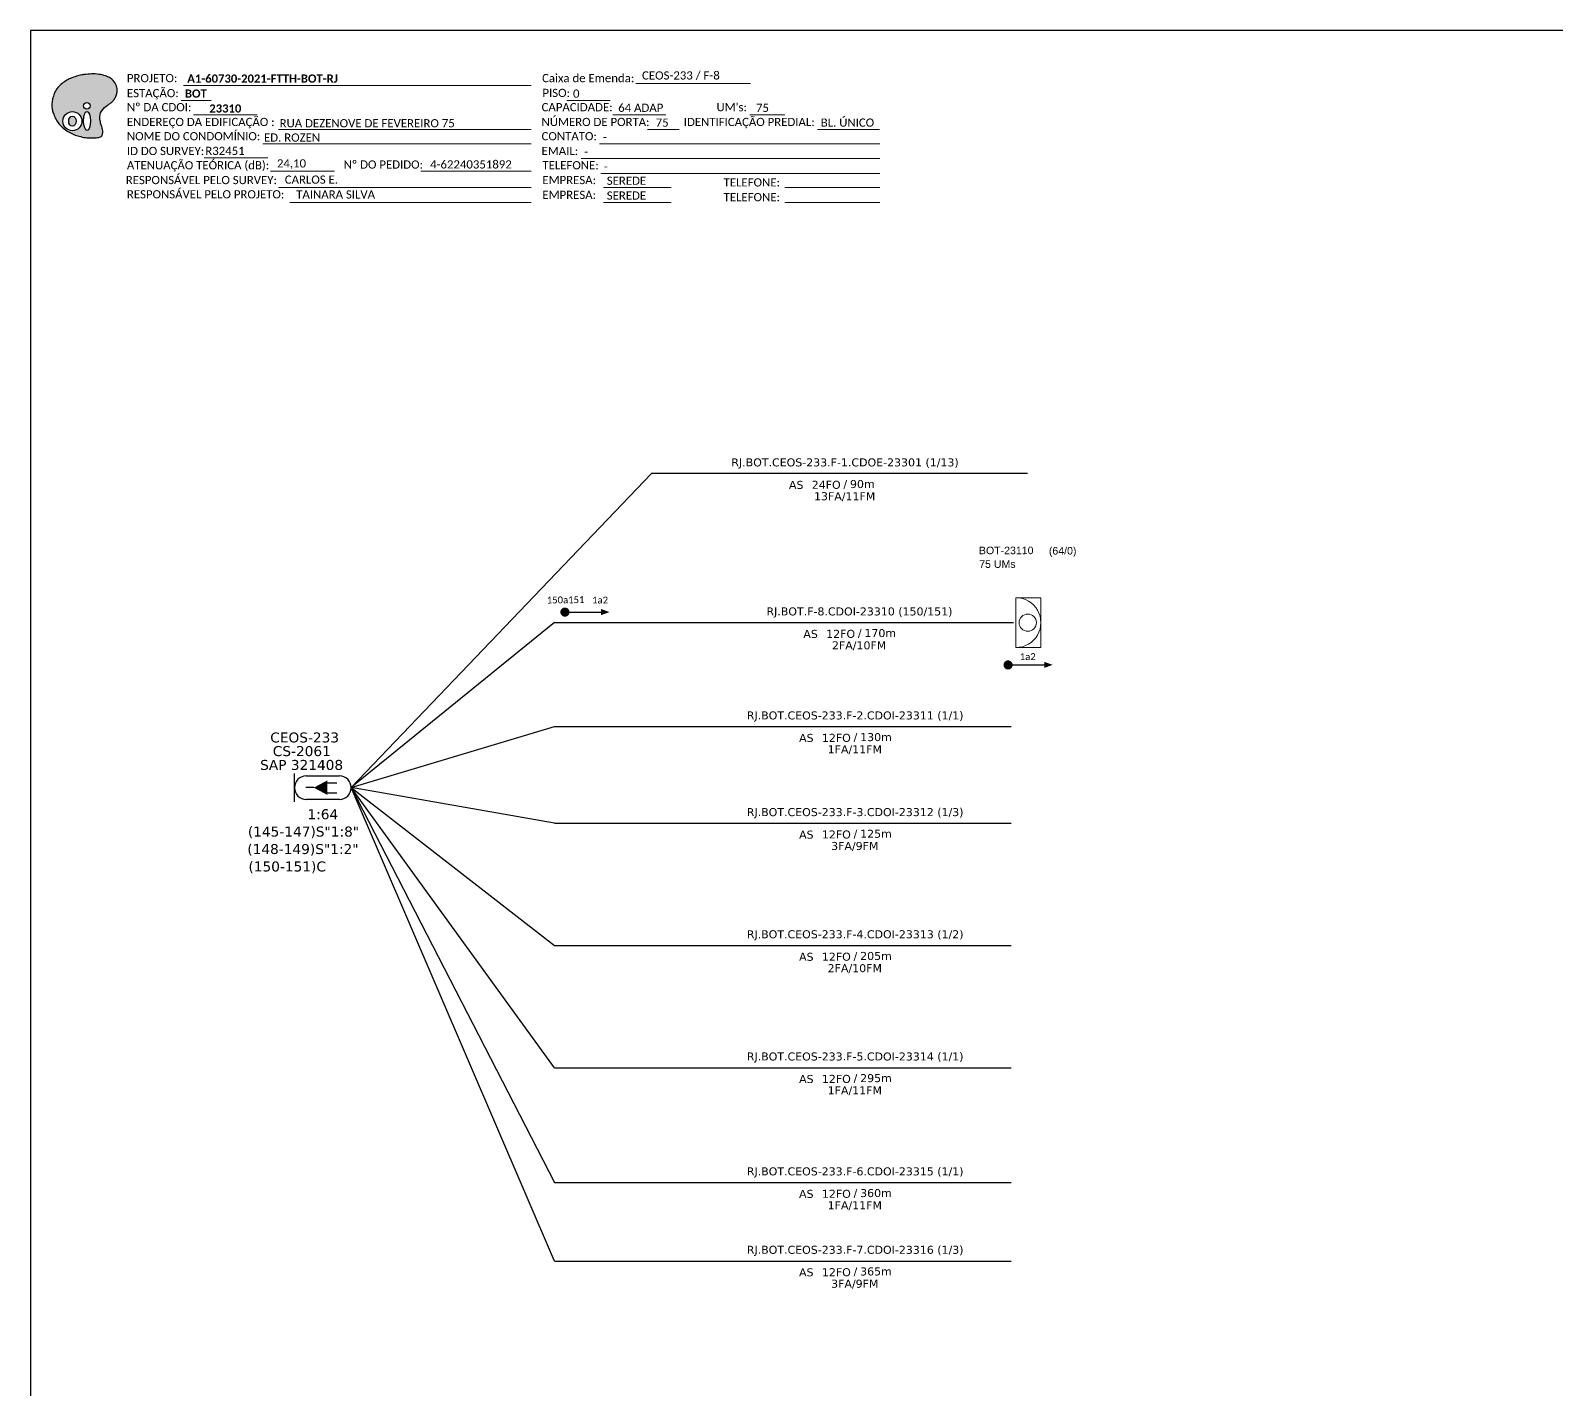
# Model space of a CAD drawing. Extents: x -89 to 749, y 705 to 1299.
# Drawn here: x -89.3 to 244.3, y 1002 to 1299 of the extents above; entities that cross this region are included whole.
import ezdxf
from ezdxf.enums import TextEntityAlignment as Align

# ---------------------------------------------------------------- set-up
doc = ezdxf.new("R2010")
doc.units = 0
doc.layers.add("20.0-LEGENDA DOS CDO'S", color=1, linetype='Continuous', lineweight=0)
doc.layers.add('40.1-ETIQUETAS', color=1, linetype='Continuous', lineweight=20)
for name, color, linetype in [('20.4-CEOS', 1, 'Continuous'), ('CAP a instalar', 1, 'Continuous'), ('SETA', 7, 'Continuous')]:
    doc.layers.add(name, color=color, linetype=linetype)
doc.styles.add('ARIAL', font='arial.ttf')
doc.styles.add('siredit', font='verdana.ttf')
doc.styles.get("Standard").update_dxf_attribs({"font": 'arial.ttf'})
doc.styles.add('WMF-Calibri0', font='CALIBRI.TTF')
doc.styles.add('WMF-Calibri1', font='CALIBRIB.TTF')
doc.linetypes.add('FENCELINE1', pattern='A,0.25,-0.1,[133,ltypeshp.shx,S=0.1,R=0,X=-0.1,Y=0],-0.1,1', length=1.45)

# ---------------------------------------------------------------- blocks, each defined once
blk = doc.blocks.new('OI')
h = blk.add_hatch(color=40)
edge = h.paths.add_edge_path()
edge.add_spline(control_points=[(4.35, -0.67), (3.92, -0.99), (3.26, -1.5), (2.81, -2.59), (2.9, -3.5), (3.06, -4.27), (3.31, -4.85), (3.37, -5.39), (3.4, -5.88), (3.2, -6.4), (2.54, -6.61), (1.65, -6.63), (0.55, -6.67), (-0.56, -6.42), (-1.61, -6.14), (-2.77, -5.61), (-3.92, -4.77), (-4.89, -3.7), (-5.34, -2.65), (-5.6, -1.94), (-5.85, -0.96), (-5.71, 0.47), (-5.1, 2.02), (-4.14, 3.02), (-3.3, 3.61), (-2.37, 4.16), (-1.36, 4.44), (-0.56, 4.7), (0.79, 4.85), (2.24, 4.97), (3.79, 4.57), (4.67, 4.21), (5.44, 3.65), (5.76, 2.99), (6.03, 2.21), (6.01, 1.46), (5.72, 0.64), (5.31, 0.08), (4.88, -0.38), (4.51, -0.55), (4.35, -0.67)], knot_values=[0, 0, 0, 0, 1.60434, 2.417191, 3.427595, 4.282808, 4.776746, 5.304182, 5.888771, 6.258406, 6.858137, 7.79129, 8.986195, 10.124242, 11.187857, 12.242908, 13.953784, 15.414161, 16.515391, 17.349188, 17.675853, 19.552021, 21.515531, 22.568638, 23.63245, 24.621084, 25.782718, 26.745347, 27.142653, 29.870543, 31.004649, 31.921532, 32.709589, 33.801391, 34.042471, 35.192333, 35.971461, 36.628871, 37.254359, 37.836911, 37.836911, 37.836911, 37.836911], degree=3, periodic=0)
h.paths.add_polyline_path([(1.13, -0.87, -1), (-0.04, -0.87, -1)], flags=16)
edge = h.paths.add_edge_path(flags=16)
edge.add_ellipse((0.56, -3.59), major_axis=(-0.02, 1.71), ratio=0.361305, start_angle=0, end_angle=360)
h.paths.add_polyline_path([(-0.36, -3.62, -1), (-3.8, -3.62, -1)], flags=16)
edge = h.paths.add_edge_path(flags=0)
edge.add_ellipse((-2.08, -3.62), major_axis=(0, 0.885), ratio=0.758294, start_angle=0, end_angle=360)
at = {"color": 40}
for centre, radius in [((-2.08, -3.62), 1.72), ((0.54, -0.87), 0.587)]:
    blk.add_circle(centre, radius, dxfattribs=at)
blk.add_ellipse((-2.08, -3.62), major_axis=(0, 0.885), ratio=0.758294, start_param=-3.141592653589792, end_param=3.141592653589792, dxfattribs=at)
blk.add_ellipse((0.56, -3.59), major_axis=(-0.02, 1.71), ratio=0.361305, dxfattribs=at)
at = {"color": 40, "start_tangent": (-0.800898, -0.598801), "end_tangent": (-0.800898, -0.598801)}
blk.add_spline([(4.35, -0.67), (3.2, -1.78), (2.9, -2.54), (2.92, -3.55), (3.12, -4.38), (3.28, -4.85), (3.37, -5.37), (3.35, -5.95), (3.2, -6.29), (2.66, -6.55), (1.73, -6.63), (0.54, -6.62), (-0.58, -6.41), (-1.6, -6.11), (-2.56, -5.67), (-3.95, -4.67), (-4.89, -3.56), (-5.37, -2.56), (-5.64, -1.78), (-5.72, -1.46), (-5.63, 0.42), (-4.84, 2.22), (-4.13, 2.99), (-3.27, 3.62), (-2.4, 4.09), (-1.3, 4.47), (-0.37, 4.72), (0.02, 4.77), (2.75, 4.8), (3.85, 4.53), (4.69, 4.16), (5.31, 3.68), (5.85, 2.73), (5.93, 2.5), (5.94, 1.35), (5.67, 0.62), (5.29, 0.08), (4.84, -0.36), (4.35, -0.67)], degree=3, dxfattribs=at)
blk = doc.blocks.new('CARIMBO')
at = {"color": 7, "lineweight": 0}
for points in [[(134.48, -16.3), (159.61, -16.3)], [(35.66, -16.79), (111.64, -16.79)], [(35.15, -20.06), (41.7, -20.06)], [(37.81, -23.14), (51.75, -23.14)], [(119.43, -20.02), (128.92, -20.02)], [(129.48, -23.14), (141.1, -23.14)], [(159.42, -23.14), (167.09, -23.14)], [(56.38, -26.37), (111.64, -26.37)], [(137.07, -26.37), (144.01, -26.37)], [(174.24, -26.37), (187.8, -26.37)], [(52.97, -29.48), (111.64, -29.48)], [(126.6, -29.48), (187.83, -29.48)], [(40.13, -32.55), (54.07, -32.55)], [(122.56, -32.72), (187.83, -32.72)], [(54.67, -35.52), (68.61, -35.52)], [(126.84, -35.96), (187.83, -35.96)], [(56.38, -39.07), (111.64, -39.07)], [(127.45, -39.07), (142.25, -39.07)], [(167.06, -39.07), (187.83, -39.07)], [(58.87, -42.31), (111.64, -42.31)], [(127.45, -42.31), (142.25, -42.31)], [(167.06, -42.31), (187.83, -42.31)]]:
    blk.add_lwpolyline(points, dxfattribs=at)
at = {"color": 7, "xscale": 1.213923925163967, "yscale": 1.213923925163967, "zscale": 1.213923925163967, "rotation": 0.1532896023949059}
blk.add_blockref('OI', (13.86, -20.16), dxfattribs=at)
at = {"color": 7, "lineweight": 0, "style": 'WMF-Calibri0'}
for s, height, p in [('PROJETO:', 1.793, (23.26, -16.04)), ('Caixa de Emenda:', 1.7927, (114.02, -16.04)), ('ESTAÇÃO:', 1.793, (23.26, -19.32)), ('PISO:', 1.793, (114.09, -19.28)), ('Nº DA CDOI:', 1.7927, (23.26, -22.39)), ('CAPACIDADE:', 1.7927, (113.91, -22.39)), ('NÚMERO DE PORTA:', 1.7927, (113.91, -25.63)), ("UM's:", 1.793, (152.15, -22.39)), ('ENDEREÇO DA EDIFICAÇÃO :', 1.7927, (23.26, -25.63)), ('NOME DO CONDOMÍNIO:', 1.7927, (23.26, -28.74)), ('IDENTIFICAÇÃO PREDIAL:', 1.7927, (144.99, -25.63)), ('CONTATO:', 1.793, (113.91, -28.74)), ('ATENUAÇÃO TEÓRICA (dB):', 1.7927, (23.26, -35.09)), ('ID DO SURVEY:', 1.7927, (23.26, -31.97)), ('EMAIL:', 1.793, (113.91, -31.97)), ('TELEFONE:', 1.793, (114.09, -35.09)), ('RESPONSÁVEL PELO SURVEY:', 1.7927, (23.02, -38.32)), ('EMPRESA:', 1.793, (114.09, -38.32)), ('RESPONSÁVEL PELO PROJETO:', 1.7927, (23.26, -41.44)), ('EMPRESA:', 1.793, (114.09, -41.56)), ('TELEFONE:', 1.793, (153.7, -38.83)), ('TELEFONE:', 1.793, (153.7, -42.06))]:
    blk.add_text(s, height=height, dxfattribs=at).set_placement(p)
at = {"color": 7, "lineweight": 0, "flags": 8}
for tag, p, style in [('PROJ', (36.46, -16.13), 'WMF-Calibri1'), ('CEOS-XX', (135.87, -15.46), 'WMF-Calibri0'), ('EST', (35.94, -19.41), 'WMF-Calibri1'), ('PISO_PTR', (120.78, -19.42), 'WMF-Calibri0'), ('CAPAC.', (130.66, -22.52), 'WMF-Calibri0'), ("UC'S", (160.78, -22.54), 'WMF-Calibri0'), ('LOGRADOURO', (56.65, -25.91), 'WMF-Calibri0'), ('N°', (138.85, -25.77), 'WMF-Calibri0'), ('N°PREDIO', (174.94, -25.77), 'WMF-Calibri0'), ('NOME_DO_COND.', (53.23, -29.02), 'WMF-Calibri0'), ('NOME_DO_CONTATO', (127.3, -28.89), 'WMF-Calibri0'), ('_ID_', (40.39, -31.94), 'WMF-Calibri0'), ('O_POTEN', (56.06, -34.68), 'WMF-Calibri0'), ('EMAIL', (123.26, -32.12), 'WMF-Calibri0'), ('RES_SURVEY', (57.78, -38.23), 'WMF-Calibri0'), ('TELEFONE', (127.55, -35.36), 'WMF-Calibri0'), ('EMP_RESP_SURVEY', (128.16, -38.47), 'WMF-Calibri0'), ('CONT_RESP_SURVEY', (167.76, -38.47), 'WMF-Calibri0'), ('RES_PROJ', (60.27, -41.47), 'WMF-Calibri0'), ('EMP_RESP_PROJ', (128.16, -41.71), 'WMF-Calibri0'), ('CONT_RESP_PROJ', (167.76, -41.71), 'WMF-Calibri0')]:
    blk.add_attdef(tag, p, '', height=1.79, dxfattribs=dict(at, style=style))
at = {"color": 7, "lineweight": 0, "style": 'WMF-Calibri1', "flags": 8}
blk.add_attdef("N° CDO'S", text='', height=1.79, dxfattribs=at).set_placement((44.78, -22.68), align=Align.CENTER)
blk = doc.blocks.new('ETIQUETA_RS5F')
at = {"layer": '40.1-ETIQUETAS', "color": 0, "style": 'siredit'}
blk.add_text('/', height=1.5, dxfattribs=at).set_placement((1.58, -1.95), align=Align.MIDDLE_RIGHT)
for tag, p in [('ETIQUETA_R_SECUNDARIA', (1.21, 2.1)), ('ETIQUETA_R_PRIMARIA', (1.21, 4.1)), ('F_ATIVAS/F_MORTAS', (1.14, -4.24))]:
    blk.add_attdef(tag, text='', height=1.5, dxfattribs=at).set_placement(p, align=Align.MIDDLE_CENTER)
for tag, p in [('TIPO_CABO', (-6.58, -2.12)), ('CAP_CABO', (0.4, -2.09))]:
    blk.add_attdef(tag, text='', height=1.5, dxfattribs=at).set_placement(p, align=Align.MIDDLE_RIGHT)
blk.add_attdef('METROS', text='', height=1.5, dxfattribs=at).set_placement((2.14, -1.95), align=Align.MIDDLE_LEFT)
for tag, p in [('FUSÃO_1', (0.85, -8.39)), ('FUSÃO_2', (0.85, -10.6)), ('FUSÃO_3', (0.85, -12.93)), ('FUSÃO_4', (0.85, -15.14)), ('FUSÃO_5', (0.85, -17.16))]:
    blk.add_attdef(tag, text='', height=1.5, dxfattribs=at).set_placement(p, align=Align.CENTER)
blk = doc.blocks.new('CDOE-TEXTO PADRÃO')
at = {"layer": "20.0-LEGENDA DOS CDO'S", "color": 0, "style": 'ARIAL'}
for tag, p in [('CDO_N', (0.49, 7.39)), ('CORDOALHA', (0.5, 4.33)), ('SAP', (0.51, 1.67)), ('SPLITER_1', (0.59, -0.91)), ('SPLITER_2', (0.6, -3.55)), ('(XX-XX_F)S', (0.54, -8.29)), ('(XX-XX_L)S', (0.55, -10.83)), ('UMS', (0.55, -13.15))]:
    blk.add_attdef(tag, p, '', height=1.7, rotation=0.118, dxfattribs=at)
blk.add_attdef('FIBRAS_UTILIZADAS', text='', height=1.7, rotation=0.118, dxfattribs=at).set_placement((19.77, 7.43), align=Align.CENTER)

msp = doc.modelspace()

# ---------------------------------------------------------------- linework, layer by layer
msp.add_lwpolyline([(-89.32, 705.02), (749.25, 705.02), (749.25, 1299.02), (-89.32, 1299.02), (-89.32, 705.02)])
at = {"color": 7, "lineweight": 0}
msp.add_lwpolyline([(-4.01, 1268.26), (20.14, 1268.26)], dxfattribs=at)
at = {"const_width": 1}
for points in [[(27.01, 1171.91, 1), (28.01, 1171.91, 1)], [(123.88, 1160.37, 1), (124.88, 1160.37, 1)]]:
    msp.add_lwpolyline(points, format="xyb", close=True, dxfattribs=at)
at = {"layer": '20.4-CEOS', "color": 5}
for p, q in [((-29.03, 1136.13), (-21.81, 1136.13)), ((-21.81, 1130.98), (-29.03, 1130.98))]:
    msp.add_line(p, q, dxfattribs=at)
for points in [[(-31.61, 1130.45), (-31.61, 1136.66)], [(-24.56, 1134.58), (-22.37, 1134.58)], [(-27.41, 1133.55), (-29.15, 1133.55)], [(-24.56, 1132.43), (-22.37, 1132.43)]]:
    msp.add_lwpolyline(points, dxfattribs=at)
msp.add_lwpolyline([(-27.41, 1133.55, 0, 3.18, 0), (-24.43, 1133.55, 3.18, 3.18, 0)], format="xyseb", dxfattribs=at)
for centre, start, end in [((-29.03, 1133.55), 90, 270), ((-21.81, 1133.55), 270, 90)]:
    msp.add_arc(centre, 2.58, start, end, dxfattribs=at)
at = {"layer": '40.1-ETIQUETAS'}
msp.add_lwpolyline([(126.1, 1175.06), (131.54, 1175.06), (131.54, 1164.16), (126.1, 1164.16)], close=True, dxfattribs=at)
for centre, major_axis, start_param, end_param in [((126.1, 1169.62), (-3.85, 3.85), 2.356194, 5.497787), ((128.68, 1169.62), (1.33, 1.33), 3.926991, 10.210176)]:
    msp.add_ellipse(centre, major_axis=major_axis, ratio=1, start_param=start_param, end_param=end_param, dxfattribs=at)
at = {"layer": 'CAP a instalar', "color": 7, "linetype": 'FENCELINE1', "ltscale": 7}
for points in [[(-19.23, 1133.55), (46.45, 1202.21)], [(128.64, 1202.21), (46.45, 1202.21)]]:
    msp.add_lwpolyline(points, dxfattribs=at)
at = {"layer": 'CAP a instalar', "color": 1, "linetype": 'FENCELINE1', "ltscale": 7}
for points in [[(25.25, 1169.62), (-19.23, 1133.55)], [(25.25, 1169.62), (125.59, 1169.62)]]:
    msp.add_lwpolyline(points, dxfattribs=at)
at = {"layer": 'CAP a instalar', "color": 251, "linetype": 'FENCELINE1', "ltscale": 7, "true_color": 0x636466}
for points in [[(25.25, 1125.76), (-19.23, 1133.55), (25.25, 1146.89)], [(25.25, 1146.89), (125.05, 1146.89)], [(25.25, 1030.1), (-19.23, 1133.55), (25.25, 1047.24)], [(25.25, 1072.35), (-19.23, 1133.55), (25.25, 1099.05)], [(25.25, 1125.76), (125.05, 1125.76)], [(25.25, 1099.05), (125.05, 1099.05)], [(25.25, 1072.35), (125.05, 1072.35)], [(25.25, 1047.24), (125.05, 1047.24)], [(25.25, 1030.1), (125.05, 1030.1)]]:
    msp.add_lwpolyline(points, dxfattribs=at)
at = {"layer": 'SETA'}
for points in [[(27.88, 1171.91), (35.74, 1171.91)], [(124.38, 1160.37), (132.98, 1160.37)]]:
    msp.add_lwpolyline(points, dxfattribs=at)
for points in [[(35.42, 1172.59), (37.25, 1171.92), (35.42, 1171.26)], [(132.29, 1161.05), (134.12, 1160.39), (132.29, 1159.72)]]:
    msp.add_solid(points, dxfattribs=at)

# ---------------------------------------------------------------- block references
ref = msp.add_blockref('CARIMBO', (-91.51, 1303.77))
ref.add_attrib('PROJ', 'A1-60730-2021-FTTH-BOT-RJ', (-55.05, 1287.63), dxfattribs={"color": 7, "lineweight": 0, "height": 1.7927, "style": 'WMF-Calibri1'})
ref.add_attrib('EST', 'BOT', (-55.57, 1284.35), dxfattribs={"color": 7, "lineweight": 0, "height": 1.793, "style": 'WMF-Calibri1'})
ref.add_attrib("N° CDO'S", '23310', dxfattribs={"color": 7, "lineweight": 0, "height": 1.793, "style": 'WMF-Calibri1'}).set_placement((-46.73, 1281.09), align=Align.CENTER)
ref.add_attrib('LOGRADOURO', 'RUA DEZENOVE DE FEVEREIRO 75', (-34.86, 1277.86), dxfattribs={"color": 7, "lineweight": 0, "height": 1.7927, "style": 'WMF-Calibri0'})
ref.add_attrib('NOME_DO_COND.', 'ED. ROZEN', (-38.28, 1274.74), dxfattribs={"color": 7, "lineweight": 0, "height": 1.793, "style": 'WMF-Calibri0'})
ref.add_attrib('_ID_', 'R32451', (-51.11, 1271.83), dxfattribs={"color": 7, "lineweight": 0, "height": 1.793, "style": 'WMF-Calibri0'})
ref.add_attrib('O_POTEN', '24,10', (-35.45, 1269.09), dxfattribs={"color": 7, "lineweight": 0, "height": 1.793, "style": 'WMF-Calibri0'})
ref.add_attrib('RES_SURVEY', 'CARLOS E.', (-33.73, 1265.54), dxfattribs={"color": 7, "lineweight": 0, "height": 1.793, "style": 'WMF-Calibri0'})
ref.add_attrib('RES_PROJ', 'TAINARA SILVA', (-31.24, 1262.3), dxfattribs={"color": 7, "lineweight": 0, "height": 1.7927, "style": 'WMF-Calibri0'})
ref.add_attrib('CEOS-XX', 'CEOS-233 / F-8', (44.36, 1288.31), dxfattribs={"color": 7, "lineweight": 0, "height": 1.7927, "style": 'WMF-Calibri0'})
ref.add_attrib('CAPAC.', '64 ADAP', (39.15, 1281.25), dxfattribs={"color": 7, "lineweight": 0, "height": 1.793, "style": 'WMF-Calibri0'})
ref.add_attrib("UC'S", '75', (69.27, 1281.23), dxfattribs={"color": 7, "lineweight": 0, "height": 1.793, "style": 'WMF-Calibri0'})
ref.add_attrib('PISO_PTR', '0', (29.28, 1284.34), dxfattribs={"color": 7, "lineweight": 0, "height": 1.79, "style": 'WMF-Calibri0'})
ref.add_attrib('N°', '75', (47.34, 1278), dxfattribs={"color": 7, "lineweight": 0, "height": 1.793, "style": 'WMF-Calibri0'})
ref.add_attrib('N°PREDIO', 'BL. ÚNICO', (83.43, 1278), dxfattribs={"color": 7, "lineweight": 0, "height": 1.793, "style": 'WMF-Calibri0'})
ref.add_attrib('NOME_DO_CONTATO', '-', (35.79, 1274.88), dxfattribs={"color": 7, "lineweight": 0, "height": 1.79, "style": 'WMF-Calibri0'})
ref.add_attrib('EMAIL', '-', (31.75, 1271.65), dxfattribs={"color": 7, "lineweight": 0, "height": 1.79, "style": 'WMF-Calibri0'})
ref.add_attrib('TELEFONE', '-', (36.04, 1268.41), dxfattribs={"color": 7, "lineweight": 0, "height": 1.79, "style": 'WMF-Calibri0'})
ref.add_attrib('EMP_RESP_SURVEY', 'SEREDE', (36.65, 1265.3), dxfattribs={"color": 7, "lineweight": 0, "height": 1.793, "style": 'WMF-Calibri0'})
ref.add_attrib('EMP_RESP_PROJ', 'SEREDE', (36.65, 1262.06), dxfattribs={"color": 7, "lineweight": 0, "height": 1.793, "style": 'WMF-Calibri0'})
at = {"layer": '40.1-ETIQUETAS', "color": 7}
ref = msp.add_blockref('ETIQUETA_RS5F', (87.35, 1202.19), dxfattribs=dict(at, xscale=1.16639998499977, yscale=1.16639998499977, zscale=1.16639998499977))
ref.add_attrib('ETIQUETA_R_SECUNDARIA', 'RJ.BOT.CEOS-233.F-1.CDOE-23301 (1/13)', dxfattribs={"color": 0, "height": 1.7496, "style": 'siredit'}).set_placement((88.73, 1204.64), align=Align.MIDDLE_CENTER)
ref.add_attrib('TIPO_CABO', 'AS', dxfattribs={"color": 0, "height": 1.75, "style": 'siredit'}).set_placement((79.64, 1199.72), align=Align.MIDDLE_RIGHT)
ref.add_attrib('CAP_CABO', '24FO', dxfattribs={"color": 0, "height": 1.75, "style": 'siredit'}).set_placement((87.78, 1199.75), align=Align.MIDDLE_RIGHT)
ref.add_attrib('METROS', '90m', dxfattribs={"color": 0, "height": 1.75, "style": 'siredit'}).set_placement((89.82, 1199.91), align=Align.MIDDLE_LEFT)
ref.add_attrib('F_ATIVAS/F_MORTAS', '13FA/11FM', dxfattribs={"color": 0, "height": 1.75, "style": 'siredit'}).set_placement((88.65, 1197.24), align=Align.MIDDLE_CENTER)
at = {"layer": '40.1-ETIQUETAS'}
ref = msp.add_blockref('CDOE-TEXTO PADRÃO', (125.1, 1173.5), dxfattribs=dict(at, xscale=0.9720000028610228, yscale=0.9720000028610228, zscale=0.9720000028610228))
ref.add_attrib('CDO_N', 'BOT-23110', (118.01, 1184.56), dxfattribs={"layer": "20.0-LEGENDA DOS CDO'S", "color": 0, "height": 1.652, "rotation": 0.118, "style": 'ARIAL'})
ref.add_attrib('CORDOALHA', '75 UMs', (118.07, 1181.58), dxfattribs={"layer": "20.0-LEGENDA DOS CDO'S", "color": 0, "height": 1.652, "rotation": 0.118, "style": 'ARIAL'})
ref.add_attrib('FIBRAS_UTILIZADAS', '       (64/0)', dxfattribs={"layer": "20.0-LEGENDA DOS CDO'S", "color": 0, "height": 1.6523, "rotation": 0.118, "style": 'ARIAL'}).set_placement((134.07, 1184.49), align=Align.CENTER)
at = {"layer": 'CAP a instalar', "color": 1, "linetype": 'FENCELINE1', "ltscale": 7}
ref = msp.add_blockref('ETIQUETA_RS5F', (90.51, 1169.61), dxfattribs=dict(at, xscale=1.16639998499977, yscale=1.16639998499977, zscale=1.16639998499977))
ref.add_attrib('ETIQUETA_R_SECUNDARIA', 'RJ.BOT.F-8.CDOI-23310 (150/151)', dxfattribs={"layer": '40.1-ETIQUETAS', "color": 0, "height": 1.7496, "style": 'siredit'}).set_placement((91.89, 1172.07), align=Align.MIDDLE_CENTER)
ref.add_attrib('TIPO_CABO', 'AS', dxfattribs={"layer": '40.1-ETIQUETAS', "color": 0, "height": 1.75, "style": 'siredit'}).set_placement((82.79, 1167.15), align=Align.MIDDLE_RIGHT)
ref.add_attrib('CAP_CABO', '12FO', dxfattribs={"layer": '40.1-ETIQUETAS', "color": 0, "height": 1.75, "style": 'siredit'}).set_placement((90.94, 1167.17), align=Align.MIDDLE_RIGHT)
ref.add_attrib('METROS', '170m', dxfattribs={"layer": '40.1-ETIQUETAS', "color": 0, "height": 1.75, "style": 'siredit'}).set_placement((92.97, 1167.34), align=Align.MIDDLE_LEFT)
ref.add_attrib('F_ATIVAS/F_MORTAS', '2FA/10FM', dxfattribs={"layer": '40.1-ETIQUETAS', "color": 0, "height": 1.75, "style": 'siredit'}).set_placement((91.81, 1164.66), align=Align.MIDDLE_CENTER)
at = {"layer": 'CAP a instalar', "color": 252, "linetype": 'FENCELINE1', "ltscale": 5, "true_color": 0x939598}
ref = msp.add_blockref('ETIQUETA_RS5F', (89.57, 1146.88), dxfattribs=dict(at, xscale=1.16639998499977, yscale=1.16639998499977, zscale=1.16639998499977))
ref.add_attrib('ETIQUETA_R_SECUNDARIA', 'RJ.BOT.CEOS-233.F-2.CDOI-23311 (1/1)', dxfattribs={"layer": '40.1-ETIQUETAS', "color": 0, "height": 1.7496, "style": 'siredit'}).set_placement((90.95, 1149.34), align=Align.MIDDLE_CENTER)
ref.add_attrib('TIPO_CABO', 'AS', dxfattribs={"layer": '40.1-ETIQUETAS', "color": 0, "height": 1.75, "style": 'siredit'}).set_placement((81.86, 1144.42), align=Align.MIDDLE_RIGHT)
ref.add_attrib('CAP_CABO', '12FO', dxfattribs={"layer": '40.1-ETIQUETAS', "color": 0, "height": 1.75, "style": 'siredit'}).set_placement((90, 1144.44), align=Align.MIDDLE_RIGHT)
ref.add_attrib('METROS', '130m', dxfattribs={"layer": '40.1-ETIQUETAS', "color": 0, "height": 1.75, "style": 'siredit'}).set_placement((92.04, 1144.6), align=Align.MIDDLE_LEFT)
ref.add_attrib('F_ATIVAS/F_MORTAS', '1FA/11FM', dxfattribs={"layer": '40.1-ETIQUETAS', "color": 0, "height": 1.75, "style": 'siredit'}).set_placement((90.87, 1141.93), align=Align.MIDDLE_CENTER)
ref = msp.add_blockref('ETIQUETA_RS5F', (89.57, 1125.76), dxfattribs=dict(at, xscale=1.16639998499977, yscale=1.16639998499977, zscale=1.16639998499977))
ref.add_attrib('ETIQUETA_R_SECUNDARIA', 'RJ.BOT.CEOS-233.F-3.CDOI-23312 (1/3)', dxfattribs={"layer": '40.1-ETIQUETAS', "color": 0, "height": 1.7496, "style": 'siredit'}).set_placement((90.95, 1128.21), align=Align.MIDDLE_CENTER)
ref.add_attrib('TIPO_CABO', 'AS', dxfattribs={"layer": '40.1-ETIQUETAS', "color": 0, "height": 1.75, "style": 'siredit'}).set_placement((81.86, 1123.29), align=Align.MIDDLE_RIGHT)
ref.add_attrib('CAP_CABO', '12FO', dxfattribs={"layer": '40.1-ETIQUETAS', "color": 0, "height": 1.75, "style": 'siredit'}).set_placement((90, 1123.32), align=Align.MIDDLE_RIGHT)
ref.add_attrib('METROS', '125m', dxfattribs={"layer": '40.1-ETIQUETAS', "color": 0, "height": 1.75, "style": 'siredit'}).set_placement((92.04, 1123.48), align=Align.MIDDLE_LEFT)
ref.add_attrib('F_ATIVAS/F_MORTAS', '3FA/9FM', dxfattribs={"layer": '40.1-ETIQUETAS', "color": 0, "height": 1.75, "style": 'siredit'}).set_placement((90.87, 1120.81), align=Align.MIDDLE_CENTER)
ref = msp.add_blockref('ETIQUETA_RS5F', (89.57, 1099.05), dxfattribs=dict(at, xscale=1.16639998499977, yscale=1.16639998499977, zscale=1.16639998499977))
ref.add_attrib('ETIQUETA_R_SECUNDARIA', 'RJ.BOT.CEOS-233.F-4.CDOI-23313 (1/2)', dxfattribs={"layer": '40.1-ETIQUETAS', "color": 0, "height": 1.7496, "style": 'siredit'}).set_placement((90.95, 1101.51), align=Align.MIDDLE_CENTER)
ref.add_attrib('TIPO_CABO', 'AS', dxfattribs={"layer": '40.1-ETIQUETAS', "color": 0, "height": 1.75, "style": 'siredit'}).set_placement((81.86, 1096.59), align=Align.MIDDLE_RIGHT)
ref.add_attrib('CAP_CABO', '12FO', dxfattribs={"layer": '40.1-ETIQUETAS', "color": 0, "height": 1.75, "style": 'siredit'}).set_placement((90, 1096.61), align=Align.MIDDLE_RIGHT)
ref.add_attrib('METROS', '205m', dxfattribs={"layer": '40.1-ETIQUETAS', "color": 0, "height": 1.75, "style": 'siredit'}).set_placement((92.04, 1096.77), align=Align.MIDDLE_LEFT)
ref.add_attrib('F_ATIVAS/F_MORTAS', '2FA/10FM', dxfattribs={"layer": '40.1-ETIQUETAS', "color": 0, "height": 1.75, "style": 'siredit'}).set_placement((90.87, 1094.1), align=Align.MIDDLE_CENTER)
ref = msp.add_blockref('ETIQUETA_RS5F', (89.57, 1072.35), dxfattribs=dict(at, xscale=1.16639998499977, yscale=1.16639998499977, zscale=1.16639998499977))
ref.add_attrib('ETIQUETA_R_SECUNDARIA', 'RJ.BOT.CEOS-233.F-5.CDOI-23314 (1/1)', dxfattribs={"layer": '40.1-ETIQUETAS', "color": 0, "height": 1.7496, "style": 'siredit'}).set_placement((90.95, 1074.8), align=Align.MIDDLE_CENTER)
ref.add_attrib('TIPO_CABO', 'AS', dxfattribs={"layer": '40.1-ETIQUETAS', "color": 0, "height": 1.75, "style": 'siredit'}).set_placement((81.86, 1069.88), align=Align.MIDDLE_RIGHT)
ref.add_attrib('CAP_CABO', '12FO', dxfattribs={"layer": '40.1-ETIQUETAS', "color": 0, "height": 1.75, "style": 'siredit'}).set_placement((90, 1069.9), align=Align.MIDDLE_RIGHT)
ref.add_attrib('METROS', '295m', dxfattribs={"layer": '40.1-ETIQUETAS', "color": 0, "height": 1.75, "style": 'siredit'}).set_placement((92.04, 1070.07), align=Align.MIDDLE_LEFT)
ref.add_attrib('F_ATIVAS/F_MORTAS', '1FA/11FM', dxfattribs={"layer": '40.1-ETIQUETAS', "color": 0, "height": 1.75, "style": 'siredit'}).set_placement((90.87, 1067.39), align=Align.MIDDLE_CENTER)
ref = msp.add_blockref('ETIQUETA_RS5F', (89.57, 1047.23), dxfattribs=dict(at, xscale=1.16639998499977, yscale=1.16639998499977, zscale=1.16639998499977))
ref.add_attrib('ETIQUETA_R_SECUNDARIA', 'RJ.BOT.CEOS-233.F-6.CDOI-23315 (1/1)', dxfattribs={"layer": '40.1-ETIQUETAS', "color": 0, "height": 1.7496, "style": 'siredit'}).set_placement((90.95, 1049.69), align=Align.MIDDLE_CENTER)
ref.add_attrib('TIPO_CABO', 'AS', dxfattribs={"layer": '40.1-ETIQUETAS', "color": 0, "height": 1.75, "style": 'siredit'}).set_placement((81.85, 1044.77), align=Align.MIDDLE_RIGHT)
ref.add_attrib('CAP_CABO', '12FO', dxfattribs={"layer": '40.1-ETIQUETAS', "color": 0, "height": 1.75, "style": 'siredit'}).set_placement((90, 1044.79), align=Align.MIDDLE_RIGHT)
ref.add_attrib('METROS', '360m', dxfattribs={"layer": '40.1-ETIQUETAS', "color": 0, "height": 1.75, "style": 'siredit'}).set_placement((92.03, 1044.95), align=Align.MIDDLE_LEFT)
ref.add_attrib('F_ATIVAS/F_MORTAS', '1FA/11FM', dxfattribs={"layer": '40.1-ETIQUETAS', "color": 0, "height": 1.75, "style": 'siredit'}).set_placement((90.87, 1042.28), align=Align.MIDDLE_CENTER)
ref = msp.add_blockref('ETIQUETA_RS5F', (89.57, 1030.1), dxfattribs=dict(at, xscale=1.16639998499977, yscale=1.16639998499977, zscale=1.16639998499977))
ref.add_attrib('ETIQUETA_R_SECUNDARIA', 'RJ.BOT.CEOS-233.F-7.CDOI-23316 (1/3)', dxfattribs={"layer": '40.1-ETIQUETAS', "color": 0, "height": 1.7496, "style": 'siredit'}).set_placement((90.95, 1032.55), align=Align.MIDDLE_CENTER)
ref.add_attrib('TIPO_CABO', 'AS', dxfattribs={"layer": '40.1-ETIQUETAS', "color": 0, "height": 1.75, "style": 'siredit'}).set_placement((81.85, 1027.63), align=Align.MIDDLE_RIGHT)
ref.add_attrib('CAP_CABO', '12FO', dxfattribs={"layer": '40.1-ETIQUETAS', "color": 0, "height": 1.75, "style": 'siredit'}).set_placement((90, 1027.65), align=Align.MIDDLE_RIGHT)
ref.add_attrib('METROS', '365m', dxfattribs={"layer": '40.1-ETIQUETAS', "color": 0, "height": 1.75, "style": 'siredit'}).set_placement((92.03, 1027.82), align=Align.MIDDLE_LEFT)
ref.add_attrib('F_ATIVAS/F_MORTAS', '3FA/9FM', dxfattribs={"layer": '40.1-ETIQUETAS', "color": 0, "height": 1.75, "style": 'siredit'}).set_placement((90.87, 1025.14), align=Align.MIDDLE_CENTER)

# ---------------------------------------------------------------- texts
at = {"color": 7, "lineweight": 0, "style": 'WMF-Calibri0'}
msp.add_text('Nº DO PEDIDO:', height=1.7927, dxfattribs=at).set_placement((-20.88, 1268.84))
at = {"char_height": 1.5, "width": 25.3588, "attachment_point": 5}
for s, insert, rotation in [('\\C7;\\fCalibri|b0|i0|c0|p34;150a151', (27.65, 1174.59), 0.8242), ('\\C7;\\fCalibri|b0|i0|c0|p34;1a2', (35.19, 1174.55), 0.0959)]:
    msp.add_mtext(s, dxfattribs=dict(at, insert=insert, rotation=rotation))
at = {"insert": (128.68, 1162.18), "char_height": 1.5, "width": 25.3588, "attachment_point": 5}
msp.add_mtext('\\C7;\\fCalibri|b0|i0|c0|p34;1a2', dxfattribs=at)
at = {"color": 7, "lineweight": 0, "style": 'WMF-Calibri0', "flags": 8}
msp.add_attdef('4-62240351892', (-1.97, 1268.87), '4-62240351892', height=1.7927, dxfattribs=at)
at = {"layer": '20.4-CEOS', "color": 5, "style": 'siredit'}
for s, height, p in [('CEOS-233', 2.183, (-29.39, 1145.61)), ('CS-2061', 2.183, (-30.01, 1142.63)), ('SAP 321408', 2.183, (-30.05, 1139.61)), ('1:64', 2.183, (-25.42, 1128.84)), ('(145-147)S"1:8"', 2.1826, (-29.64, 1125.05)), ('(148-149)S"1:2"', 2.1826, (-29.77, 1121.23)), ('(150-151)C', 2.183, (-33.21, 1117.42))]:
    msp.add_text(s, height=height, dxfattribs=at).set_placement(p, align=Align.TOP_CENTER)

doc.saveas('drawing.dxf')
